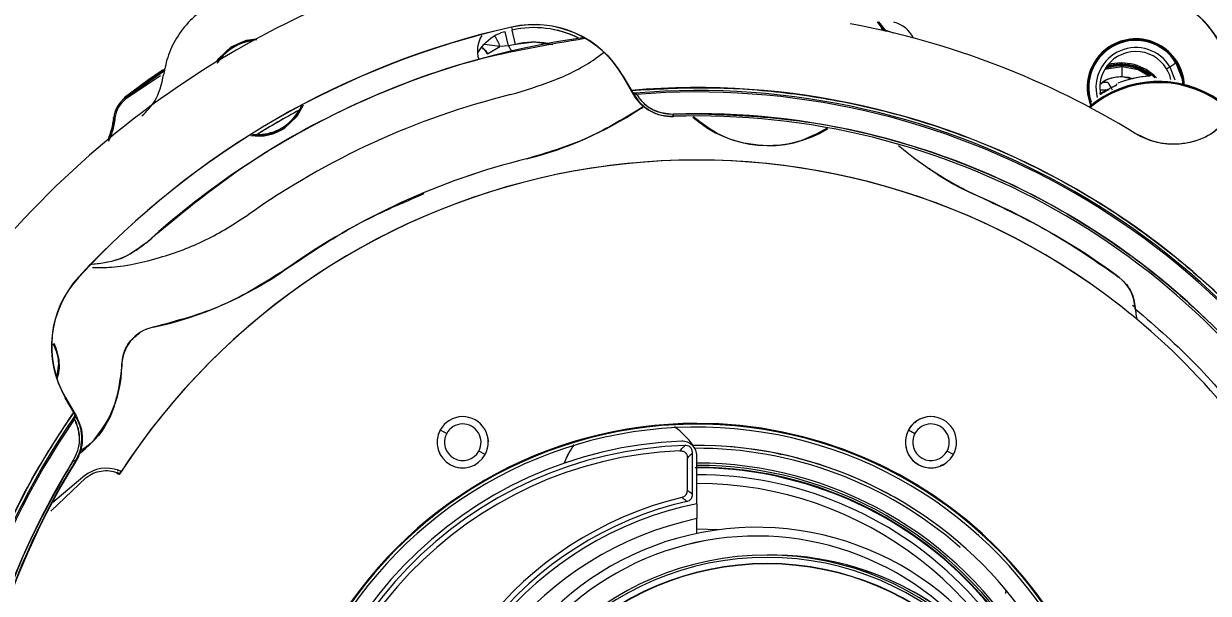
# Model space of a CAD drawing. Header units: millimetres. Extents: x 169 to 14583, y -399 to 10804.
# Drawn here: x 8105.3 to 8186.2, y 5387.9 to 5426.8 of the extents above; entities that cross this region are included whole.
import ezdxf

# ---------------------------------------------------------------- set-up
doc = ezdxf.new("R2010")
doc.units = ezdxf.units.MM
doc.header["$LTSCALE"] = 35
doc.layers.add('1', color=70, linetype='Continuous')
doc.styles.add('SLDTEXTSTYLE2', font='TXT', dxfattribs={"width": 0.7})
doc.dimstyles.new('SLDDIMSTYLE5', dxfattribs={"dimtxt": 105.988363, "dimasz": 26.25, "dimexe": 0, "dimexo": 0.0625, "dimgap": 26.497091, "dimtad": 1, "dimdec": 0, "dimrnd": 1e-09, "dimzin": 12, "dimdsep": 46, "dimtxsty": 'SLDTEXTSTYLE2', "dimsah": 1, "dimcen": 0.09, "dimadec": 0, "dimazin": 3, "dimtfac": 1, "dimtdec": 3, "dimtofl": 0, "dimtmove": 0, "dimatfit": 3, "dimfxl": 0, "dimfrac": 2, "dimtolj": 1, "dimtzin": 12, "dimarcsym": 0})

# ---------------------------------------------------------------- blocks, each defined once
blk = doc.blocks.new('_D_39')
at = {"layer": '1'}
for p, q in [((10336.279, 5511.018), (11734.619, 5511.018)), ((11699.619, 5511.018), (11699.619, 5088.118)), ((8051.635, 5088.118), (11734.619, 5088.118)), ((11699.619, 5088.118), (11699.619, 4698.415))]:
    blk.add_line(p, q, dxfattribs=at)
for points in [[(11699.619, 5511.018), (11694.369, 5484.768), (11704.869, 5484.768)], [(11699.619, 5088.118), (11704.869, 5114.368), (11694.369, 5114.368)]]:
    blk.add_solid(points, dxfattribs=at)
at = {"layer": '1', "insert": (11580.246, 4698.415), "char_height": 92.6042, "attachment_point": 1, "rotation": 90, "style": 'SLDTEXTSTYLE2'}
blk.add_mtext('423', dxfattribs=at)

msp = doc.modelspace()

# ---------------------------------------------------------------- linework, layer by layer
at = {"color": 7, "linetype": 'Continuous', "lineweight": 18}
for p, q in [((8163.608, 5426.975), (8164.047, 5426.345)), ((8164.232, 5426.305), (8163.72, 5426.955)), ((8138.176, 5426.287), (8137.855, 5426.208)), ((8138.405, 5425.314), (8138.176, 5426.287)), ((8138.617, 5426.609), (8138.619, 5426.597)), ((8138.619, 5426.597), (8138.662, 5426.41)), ((8138.884, 5425.424), (8138.664, 5426.399)), ((8164.19, 5426.403), (8164.687, 5426.208)), ((8119.471, 5425.211), (8119.445, 5425.249)), ((8137.816, 5425.27), (8136.773, 5425.414)), ((8137.816, 5425.27), (8136.773, 5425.414)), ((8136.978, 5424.786), (8137.816, 5425.27)), ((8138.405, 5425.314), (8137.816, 5425.27)), ((8138.405, 5425.314), (8137.816, 5425.27)), ((8138.884, 5425.424), (8138.405, 5425.314)), ((8138.405, 5425.314), (8138.605, 5424.967)), ((8140.159, 5425.566), (8138.884, 5425.424)), ((8141.433, 5425.401), (8140.159, 5425.566)), ((8179.471, 5425.211), (8179.445, 5425.249)), ((8136.969, 5424.774), (8136.978, 5424.786)), ((8183.378, 5423.759), (8183.605, 5423.897)), ((8183.605, 5423.897), (8184.022, 5424.151)), ((8183.605, 5423.897), (8183.954, 5422.993)), ((8184.054, 5424.17), (8184.076, 5424.184)), ((8114.619, 5423.264), (8112.232, 5421.673)), ((8146.212, 5423.273), (8146.176, 5423.253)), ((8146.223, 5423.28), (8146.212, 5423.273)), ((8146.212, 5423.273), (8146.961, 5421.976)), ((8146.962, 5421.975), (8146.212, 5423.273)), ((8146.223, 5423.28), (8146.803, 5422.275)), ((8178.834, 5422.736), (8179, 5422.847)), ((8179, 5422.847), (8179.372, 5422.842)), ((8180.337, 5423.225), (8181.057, 5423.064)), ((8146.987, 5421.991), (8146.9, 5422.141)), ((8146.961, 5421.976), (8146.987, 5421.991)), ((8146.987, 5421.991), (8147.101, 5422.057)), ((8146.987, 5421.991), (8146.988, 5421.989)), ((8147.062, 5422.096), (8147.101, 5422.057)), ((8147.101, 5422.057), (8147.062, 5422.096)), ((8147.158, 5422.003), (8147.101, 5422.057)), ((8178.826, 5422.311), (8179.314, 5422.311)), ((8112.181, 5421.741), (8112.144, 5421.789)), ((8112.181, 5421.741), (8112.232, 5421.673)), ((8147.599, 5421.147), (8147.36, 5421.005)), ((8147.599, 5421.147), (8147.36, 5421.005)), ((8147.36, 5421.005), (8147.609, 5421.115)), ((8111.369, 5420.409), (8111.429, 5420.403)), ((8111.429, 5420.403), (8111.513, 5420.394)), ((8149.651, 5420.66), (8151.279, 5420.687)), ((8149.656, 5420.506), (8149.651, 5420.66)), ((8149.651, 5420.66), (8149.656, 5420.506)), ((8123.112, 5419.709), (8123.087, 5419.748)), ((8120.858, 5419.231), (8121.356, 5419.204)), ((8120.937, 5419.277), (8121.355, 5419.23)), ((8121.356, 5419.204), (8121.355, 5419.23)), ((8109.033, 5409.529), (8109.043, 5409.52)), ((8109.073, 5409.492), (8109.043, 5409.52)), ((8181.05, 5407.59), (8181.228, 5407.46)), ((8181.228, 5407.46), (8181.219, 5407.565)), ((8181.24, 5407.352), (8181.239, 5407.355)), ((8108.113, 5401.277), (8108.124, 5401.283)), ((8108.694, 5400.272), (8108.113, 5401.277)), ((8108.16, 5401.304), (8108.124, 5401.283)), ((8108.873, 5399.986), (8108.124, 5401.283)), ((8108.124, 5401.283), (8108.874, 5399.985)), ((8108.761, 5400.121), (8108.847, 5399.971)), ((8108.848, 5399.969), (8108.761, 5400.121)), ((8108.847, 5399.971), (8108.873, 5399.986)), ((8108.733, 5399.905), (8108.719, 5399.959)), ((8108.733, 5399.905), (8108.719, 5399.959)), ((8108.847, 5399.971), (8108.733, 5399.905)), ((8108.733, 5399.905), (8108.847, 5399.971)), ((8108.733, 5399.905), (8108.752, 5399.829)), ((8166.177, 5399.569), (8166.36, 5399.738)), ((8166.368, 5399.725), (8166.368, 5399.725)), ((8133.792, 5399.155), (8133.608, 5398.753)), ((8133.743, 5399.07), (8134.182, 5398.83)), ((8136.983, 5398.54), (8137.043, 5398.272)), ((8165.743, 5399.07), (8166.182, 5398.83)), ((8133.529, 5398.189), (8133.529, 5398.189)), ((8133.62, 5397.673), (8133.763, 5397.356)), ((8136.814, 5397.392), (8136.376, 5397.631)), ((8148.048, 5398.109), (8148.046, 5398.129)), ((8168.814, 5397.392), (8168.376, 5397.631)), ((8108.799, 5396.917), (8108.668, 5396.999)), ((8133.763, 5397.356), (8133.817, 5397.269)), ((8150.632, 5394.951), (8150.632, 5397.147)), ((8150.979, 5394.677), (8150.979, 5397.506)), ((8151.279, 5394.033), (8151.279, 5397.299)), ((8156.578, 5397.502), (8156.557, 5397.506)), ((8156.704, 5397.477), (8156.728, 5397.472)), ((8156.881, 5397.441), (8156.829, 5397.452)), ((8109.445, 5395.954), (8107.264, 5394.104)), ((8111.663, 5396.079), (8111.691, 5396.158)), ((8111.689, 5396.26), (8111.75, 5396.313)), ((8111.811, 5396.039), (8111.806, 5396.031)), ((8111.843, 5396.088), (8111.908, 5396.188)), ((8111.908, 5396.188), (8111.957, 5396.263)), ((8134.952, 5396.511), (8135.298, 5396.481)), ((8168.197, 5396.723), (8167.9, 5396.615)), ((8107.127, 5393.53), (8109.546, 5395.822)), ((8164.452, 5394.657), (8164.43, 5394.669)), ((8164.457, 5394.654), (8164.512, 5394.624)), ((8164.472, 5394.647), (8164.583, 5394.585)), ((8164.512, 5394.624), (8164.531, 5394.613)), ((8151.279, 5391.999), (8151.279, 5393.011)), ((8152.746, 5392.248), (8151.279, 5392.298)), ((8169.246, 5391.072), (8169.272, 5391.049)), ((8169.276, 5391.046), (8169.272, 5391.049)), ((8172.351, 5387.941), (8172.354, 5387.941)), ((8172.431, 5388.092), (8172.354, 5387.941)), ((8172.354, 5387.941), (8172.399, 5387.918))]:
    msp.add_line(p, q, dxfattribs=at)
at = {"color": 7, "linetype": 'Continuous', "lineweight": 18, "flags": 128}
for points in [[(8118.456, 5424.232), (8118.608, 5424.455), (8119.445, 5425.249)], [(8119.471, 5425.211), (8118.698, 5424.497), (8118.546, 5424.286)], [(8119.445, 5425.249), (8120.503, 5425.71), (8121.172, 5425.8)], [(8112.144, 5421.789), (8113.809, 5423.018), (8114.807, 5423.716)], [(8114.895, 5423.703), (8113.844, 5422.969), (8112.181, 5421.741)], [(8112.181, 5421.741), (8113.844, 5422.969), (8114.787, 5423.629)], [(8114.873, 5423.585), (8113.894, 5422.9), (8112.232, 5421.673)], [(8179.151, 5423.711), (8179.265, 5423.752), (8180.353, 5423.917)], [(8180.353, 5423.917), (8181.433, 5423.701), (8182.212, 5423.26)], [(8184.022, 5424.151), (8184.428, 5423.112), (8184.466, 5422.882)], [(8123.087, 5419.748), (8123.86, 5420.462), (8124.303, 5421.22)], [(8124.369, 5421.26), (8123.949, 5420.503), (8123.112, 5419.709)]]:
    msp.add_lwpolyline(points, dxfattribs=at)
at = {"color": 7, "linetype": 'Continuous', "lineweight": 18}
for centre, radius, start, end in [((8151.279, 5370.518), 62.948, 97.39839, 142.60161), ((8181.279, 5422.479), 6.5, 8.38445, 113.33741), ((8181.279, 5422.479), 6.483, 7.79449, 112.20551), ((8140.159, 5419.778), 7.003, 30, 102.72071), ((8140.159, 5419.778), 6.99, 30, 102.72071), ((8151.279, 5370.518), 57.284, 58.45819, 79.47029), ((8164.279, 5424.988), 2, 25.72441, 76.57674), ((8151.279, 5370.518), 57.503, 102.72071, 137.27929), ((8151.279, 5370.518), 57.49, 102.72071, 137.27929), ((8151.279, 5370.518), 55.905, 97.86691, 132.19655), ((8138.279, 5424.988), 2, 148.22927, 197.62374), ((8136.165, 5424.876), 1.698, 13.41567, 39.76901), ((8140.159, 5419.778), 6.788, 63.62748, 102.72071), ((8140.159, 5419.778), 6.788, 63.40419, 102.72071), ((8121.279, 5422.479), 3.212, 95.9954, 144.0046), ((8121.279, 5422.479), 3.276, 93.47163, 123.5), ((8151.279, 5370.518), 56.288, 102.72071, 103.22104), ((8140.159, 5419.778), 5.788, 80.62089, 102.72071), ((8181.279, 5422.479), 3.322, 123.5, 202.87382), ((8181.279, 5422.479), 3.276, 123.5, 202.549), ((8181.279, 5422.479), 3.212, 31.35211, 198.02179), ((8181.279, 5422.479), 2.724, 31.35211, 194.34766), ((8181.279, 5422.479), 3.322, 2.36675, 123.5), ((8181.279, 5422.479), 3.276, 31.35211, 123.5), ((8181.279, 5422.479), 2.458, 31.35211, 150), ((8181.279, 5422.479), 2.458, 150, 191.8889), ((8180.279, 5420.747), 3.206, 51.71947, 110.04374), ((8180.279, 5420.747), 3.25, 50.87802, 109.06123), ((8180.279, 5420.747), 3.255, 50.77852, 108.94265), ((8180.279, 5420.747), 3.322, 46.18597, 107.42517), ((8180.279, 5420.747), 3.405, 44.65038, 105.47787), ((8181.279, 5422.479), 2.458, 12.76919, 31.35211), ((8181.279, 5422.479), 3.276, 2.69156, 31.35211), ((8182.824, 5415.571), 7.314, 55.00069, 130.38009), ((8182.824, 5415.571), 7.27, 55.00069, 130.24235), ((8182.825, 5415.571), 7.253, 54.99997, 130.19827), ((8182.825, 5415.571), 7.239, 54.99997, 130.15547), ((8180.279, 5420.747), 2.459, 71.54912, 121.35211), ((8182.825, 5415.571), 7.313, 54.99997, 114.99997), ((8182.825, 5415.571), 7.283, 54.99997, 114.99997), ((8182.824, 5415.571), 7.714, 94.15667, 111.143), ((8182.825, 5415.571), 7.713, 94.16563, 108.59163), ((8151.279, 5370.518), 53.019, 103.88741, 125.34743), ((8151.279, 5370.518), 51.95, 25.15575, 94.94217), ((8146.374, 5423.049), 1.225, 298.66346, 300.07074), ((8151.279, 5370.518), 51.75, 94.67417, 94.75439), ((8151.279, 5370.518), 51.75, 25.51286, 94.67417), ((8151.279, 5370.518), 51.65, 25.66213, 94.57629), ((8182.825, 5415.571), 7.313, 114.99997, 130.38915), ((8182.825, 5415.571), 7.283, 114.99997, 130.295), ((8182.825, 5415.571), 7.6, 119.46244, 121.93022), ((8113.358, 5420.199), 1.94, 127.35404, 173.9722), ((8113.358, 5420.199), 1.854, 127.35404, 173.9722), ((8106.396, 5420.934), 5.06, 336.62482, 353.9722), ((8106.396, 5420.934), 5.146, 338.43471, 353.9722), ((8151.279, 5370.518), 57.266, 118.32406, 121.7183), ((8151.279, 5370.518), 57.266, 118.32406, 121.65451), ((8121.279, 5422.479), 3.212, 271.35211, 329.79824), ((8133.764, 5441.386), 24.5, 283.88253, 303.7079), ((8133.764, 5441.386), 24.5, 283.88252, 303.7079), ((8151.279, 5370.518), 50.169, 29.39678, 91.85907), ((8151.279, 5370.518), 50.015, 29.39628, 91.85969), ((8154.394, 5420.66), 4.741, 181.85321, 182.21558), ((8163.43, 5420.939), 13.782, 181.79742, 181.92206), ((8156.159, 5426.305), 7.8, 228.61058, 301.38944), ((8156.159, 5426.305), 7.8, 228.6106, 301.38933), ((8121.279, 5422.479), 3.322, 261.53213, 303.5), ((8121.279, 5422.479), 3.276, 271.35211, 303.5), ((8180.834, 5437.267), 24.5, 229.95706, 246.11742), ((8180.834, 5437.267), 24.5, 229.95713, 246.11742), ((8151.279, 5370.518), 47, 53.64786, 147.00183), ((8151.279, 5370.518), 47, 53.64786, 146.78639), ((8151.279, 5370.518), 48.5, 103.88253, 125.35278), ((8151.279, 5370.518), 48.5, 103.88252, 125.35277), ((8151.279, 5370.518), 48.5, 53.48919, 66.11742), ((8151.279, 5370.518), 48.5, 53.48918, 66.11742), ((8109.04, 5430.057), 24.5, 281.96107, 305.35278), ((8109.04, 5430.057), 24.5, 281.96106, 305.35277), ((8114.178, 5404.778), 7.003, 137.27929, 210), ((8114.178, 5404.778), 6.99, 137.27929, 210), ((8178.528, 5407.329), 2.7, 5.00687, 53.48919), ((8178.528, 5407.329), 2.7, 5.00687, 49.37633), ((8151.279, 5370.518), 47, 50.22843, 53.64786), ((8151.279, 5370.518), 47, 50.22842, 53.64786), ((8190.483, 5408.377), 9.3, 185.00723, 190.74964), ((8190.483, 5408.377), 9.3, 185.00722, 190.74963), ((8151.279, 5370.518), 47, 37.77152, 50.22843), ((8151.279, 5370.518), 47, 37.77151, 50.22842), ((8114.677, 5403.448), 2.7, 101.96107, 179.72194), ((8114.677, 5403.448), 2.7, 101.96106, 179.72193), ((8104.177, 5403.499), 3.5, 345.69299, 24.99997), ((8104.177, 5403.499), 7.8, 309.72883, 359.72194), ((8104.177, 5403.499), 7.8, 309.7283, 359.72193), ((8151.279, 5370.518), 51.95, 145.05783, 214.94217), ((8151.279, 5370.518), 51.75, 145.24561, 145.32583), ((8108.235, 5401.035), 1.229, 299.92952, 301.33149), ((8135.279, 5398.231), 1.75, 331.35211, 151.35211), ((8167.279, 5398.231), 1.75, 331.35211, 151.35211), ((8167.279, 5398.231), 1.75, 81.24194, 150.00002), ((8151.279, 5370.518), 51.75, 145.32583, 214.67417), ((8151.279, 5370.518), 51.65, 145.4237, 214.57629), ((8151.279, 5370.518), 29, 90.00002, 270.00002), ((8151.279, 5370.518), 28.95, 26.31864, 151.35211), ((8151.279, 5370.518), 28.75, 26.28519, 151.35211), ((8135.279, 5398.231), 1.25, 331.35211, 151.35211), ((8146.937, 5395.138), 5, 35.14988, 55.81793), ((8146.938, 5395.138), 5, 35.14987, 55.81792), ((8151.279, 5370.518), 29, 270.00002, 90.00002), ((8167.279, 5398.231), 1.25, 331.35211, 151.35211), ((8135.279, 5398.231), 1.75, 151.35211, 331.35211), ((8135.279, 5398.231), 1.25, 151.35211, 331.35211), ((8167.279, 5398.231), 1.75, 150.00002, 281.3419), ((8167.279, 5398.231), 1.75, 151.35211, 331.35211), ((8167.279, 5398.231), 1.25, 151.35211, 331.35211), ((8151.279, 5370.518), 27.8, 92.1384, 267.8616), ((8151.279, 5370.518), 27.5, 91.6979, 180), ((8151.279, 5370.518), 27.154, 92.46514, 180), ((8146.937, 5395.138), 5, 144.18193, 160.57069), ((8146.938, 5395.138), 5, 144.18175, 160.57053), ((8150.279, 5397.299), 1, 0, 92.1384), ((8151.279, 5370.518), 27.5, 349.47285, 90.52692), ((8151.279, 5370.518), 27.5, 349.47284, 90.52691), ((8151.279, 5370.518), 27.3, 48.84217, 90.30388), ((8151.279, 5370.518), 27.5, 61.36621, 86.47424), ((8151.279, 5370.518), 50.169, 148.14093, 211.85907), ((8151.279, 5370.518), 50.015, 148.14031, 211.85969), ((8151.279, 5370.518), 49.985, 148.14042, 211.85958), ((8151.279, 5370.518), 26.289, 331.35211, 90), ((8110.926, 5394.025), 2.432, 70.21626, 127.51947), ((8151.279, 5370.518), 25.96, 0, 90.26987), ((8151.279, 5370.518), 26.134, 331.35211, 90), ((8151.279, 5370.518), 26, 331.35211, 90), ((8151.279, 5370.518), 25.494, 0, 90.00021), ((8151.279, 5370.518), 24.9, 14.38253, 90), ((8156.079, 5370.518), 24.646, 103.67838, 180), ((8156.079, 5370.518), 24.3, 103.0503, 180), ((8156.079, 5370.518), 24, 101.53696, 258.46304), ((8156.079, 5370.518), 23, 102.04593, 257.95407), ((8155.357, 5372.42), 20, 25.15132, 176.35208), ((8155.357, 5372.42), 20, 25.1504, 176.35208), ((8155.357, 5372.42), 19.4, 41.34132, 176.35208), ((8155.357, 5372.42), 19.4, 41.34053, 176.35208), ((8156.079, 5370.518), 20, 0, 180), ((8156.079, 5370.518), 19.845, 0, 180), ((8156.379, 5370.518), 20, 28.64789, 90.86035), ((8156.379, 5370.518), 20, 0, 90.42972), ((8156.079, 5370.518), 19.42, 0, 180), ((8156.079, 5370.518), 19.4, 0, 180)]:
    msp.add_arc(centre, radius, start, end, dxfattribs=at)
for centre, major_axis, ratio, start_param, end_param in [((8180.372, 5421.309), (-2.296, 4.129), 0.029689, 1.174088, 1.308128), ((8187.629, 5417.415), (9.613, 3.69), 0.866113, 2.102308, 2.122251), ((8147.166, 5420.317), (9.57, 0.79), 0.18555, 1.566431, 1.573977), ((8149.623, 5424.37), (3.511, -0.089), 0.948352, 3.935583, 3.958337), ((8105.323, 5398.864), (2.361, 2.739), 0.953077, 5.675949, 5.698217)]:
    msp.add_ellipse(centre, major_axis=major_axis, ratio=ratio, start_param=start_param, end_param=end_param, dxfattribs=at)
for points, knots in [([(8123.744, 5428.494), (8123.305, 5428.643), (8122.401, 5428.949), (8120.928, 5429.024), (8119.426, 5428.774), (8117.998, 5428.162), (8116.753, 5427.231), (8115.786, 5426.055), (8115.115, 5424.742), (8114.928, 5423.807), (8114.837, 5423.352)], [0, 0, 0, 0, 0.117078, 0.240832, 0.369213, 0.499995, 0.630767, 0.759174, 0.882926, 1, 1, 1, 1]), ([(8164.047, 5426.345), (8164.027, 5426.37), (8163.883, 5426.557), (8163.784, 5426.773), (8163.698, 5426.959)], [0, 0, 0, 0, 0.136359, 1, 1, 1, 1]), ([(8164.064, 5426.341), (8164.043, 5426.369), (8163.897, 5426.556), (8163.798, 5426.772), (8163.713, 5426.957)], [0, 0, 0, 0, 0.1482736, 1, 1, 1, 1]), ([(8136.319, 5424.837), (8136.372, 5424.928), (8136.697, 5425.485), (8137.262, 5425.976), (8137.808, 5426.184), (8137.851, 5426.2)], [0, 0, 0, 0, 0.153137, 0.933949, 1, 1, 1, 1]), ([(8113.611, 5411.842), (8115.829, 5413.691), (8120.265, 5417.389), (8127.905, 5421.521), (8135.722, 5424.513), (8141.102, 5425.417), (8143.635, 5425.842)], [0, 0, 0, 0, 0.257098, 0.514197, 0.771295, 1, 1, 1, 1]), ([(8121.202, 5425.728), (8120.922, 5425.701), (8120.362, 5425.646), (8119.588, 5425.292), (8118.929, 5424.79), (8118.629, 5424.341), (8118.486, 5424.126)], [0, 0, 0, 0, 0.255168, 0.510337, 0.765505, 1, 1, 1, 1]), ([(8136.969, 5424.774), (8136.883, 5424.916), (8136.783, 5425.079), (8136.622, 5425.174), (8136.601, 5425.186)], [0, 0, 0, 0, 0.866872, 1, 1, 1, 1]), ([(8136.978, 5424.786), (8136.893, 5424.926), (8136.797, 5425.084), (8136.644, 5425.177), (8136.627, 5425.188)], [0, 0, 0, 0, 0.885211, 1, 1, 1, 1]), ([(8136.628, 5425.188), (8136.638, 5425.183), (8136.792, 5425.092), (8136.888, 5424.934), (8136.978, 5424.786)], [0, 0, 0, 0, 0.065332, 1, 1, 1, 1]), ([(8138.553, 5421.987), (8139.528, 5422.281), (8141.477, 5422.868), (8143.606, 5423.894), (8144.666, 5424.682), (8144.909, 5424.862)], [0, 0, 0, 0, 0.435328, 0.870658, 1, 1, 1, 1]), ([(8178.464, 5424.104), (8178.337, 5423.842), (8178.084, 5423.316), (8178.006, 5422.444), (8178.049, 5421.811), (8178.185, 5421.513), (8178.2, 5421.479)], [0, 0, 0, 0, 0.319383, 0.638765, 0.958148, 1, 1, 1, 1]), ([(8180.337, 5423.225), (8180.339, 5423.325), (8180.344, 5423.527), (8180.349, 5423.74), (8180.353, 5423.885), (8180.353, 5423.906), (8180.353, 5423.917)], [0, 0, 0, 0, 0.249999, 0.500002, 0.75, 1, 1, 1, 1]), ([(8184.51, 5422.64), (8184.489, 5422.89), (8184.443, 5423.43), (8184.19, 5423.911), (8184.054, 5424.17)], [0, 0, 0, 0, 0.461573, 1, 1, 1, 1]), ([(8113.356, 5420.542), (8113.671, 5420.852), (8114.453, 5421.622), (8114.694, 5422.705), (8114.837, 5423.352)], [0, 0, 0, 0, 0.402556, 1, 1, 1, 1]), ([(8178.88, 5422.738), (8179.043, 5422.859), (8179.469, 5423.175), (8180.006, 5423.206), (8180.337, 5423.225)], [0, 0, 0, 0, 0.382047, 1, 1, 1, 1]), ([(8146.803, 5422.275), (8148.487, 5422.373), (8151.884, 5422.57), (8157.032, 5422.23), (8163.102, 5421.255), (8169.974, 5419.213), (8176.503, 5416.104), (8181.817, 5412.661), (8186.022, 5409.265), (8189.81, 5405.499), (8193.133, 5401.428), (8196.009, 5397.145), (8197.542, 5394.106), (8198.301, 5392.601)], [0, 0, 0, 0, 0.079931, 0.161332, 0.244109, 0.371238, 0.499928, 0.585746, 0.671106, 0.755891, 0.838661, 0.920066, 1, 1, 1, 1]), ([(8146.9, 5422.141), (8146.881, 5422.163), (8146.847, 5422.201), (8146.816, 5422.253), (8146.803, 5422.275)], [0, 0, 0, 0, 0.572336, 1, 1, 1, 1]), ([(8146.803, 5422.275), (8146.818, 5422.25), (8146.849, 5422.198), (8146.883, 5422.16), (8146.9, 5422.141)], [0, 0, 0, 0, 0.486351, 1, 1, 1, 1]), ([(8146.989, 5422.09), (8146.978, 5422.092), (8146.956, 5422.095), (8146.923, 5422.12), (8146.904, 5422.138), (8146.9, 5422.141)], [0, 0, 0, 0, 0.447054, 0.892314, 1, 1, 1, 1]), ([(8146.989, 5422.09), (8146.977, 5422.092), (8146.951, 5422.096), (8146.917, 5422.126), (8146.9, 5422.141)], [0, 0, 0, 0, 0.498468, 1, 1, 1, 1]), ([(8149.657, 5420.476), (8149.643, 5420.476), (8149.379, 5420.469), (8148.837, 5420.527), (8148.212, 5420.77), (8147.823, 5421.022), (8147.609, 5421.192), (8147.309, 5421.461), (8147.111, 5421.754), (8146.962, 5421.975)], [0, 0, 0, 0, 0.012462, 0.24548, 0.500021, 0.627306, 0.673965, 0.754082, 1, 1, 1, 1]), ([(8149.657, 5420.476), (8149.385, 5420.489), (8148.843, 5420.516), (8148.088, 5420.83), (8147.424, 5421.306), (8147.116, 5421.751), (8146.962, 5421.975)], [0, 0, 0, 0, 0.251533, 0.50034, 0.748999, 1, 1, 1, 1]), ([(8146.988, 5421.989), (8147.14, 5421.768), (8147.443, 5421.326), (8148.102, 5420.856), (8148.851, 5420.543), (8149.387, 5420.518), (8149.656, 5420.506)], [0, 0, 0, 0, 0.250002, 0.499516, 0.749239, 1, 1, 1, 1]), ([(8147.158, 5422.003), (8147.303, 5421.802), (8147.594, 5421.401), (8148.211, 5420.975), (8148.906, 5420.692), (8149.403, 5420.671), (8149.651, 5420.66)], [0, 0, 0, 0, 0.249874, 0.499633, 0.749513, 1, 1, 1, 1]), ([(8147.158, 5422.003), (8147.323, 5421.781), (8147.654, 5421.337), (8148.501, 5420.781), (8149.215, 5420.706), (8149.651, 5420.66)], [0, 0, 0, 0, 0.280522, 0.560993, 1, 1, 1, 1]), ([(8178.879, 5422.031), (8178.913, 5422.056), (8179.033, 5422.143), (8179.278, 5422.263), (8179.453, 5422.35)], [0, 0, 0, 0, 0.284879, 1, 1, 1, 1]), ([(8179.612, 5422.462), (8179.53, 5422.422), (8179.367, 5422.343), (8179.18, 5422.24), (8179.087, 5422.188)], [0, 0, 0, 0, 0.501084, 1, 1, 1, 1]), ([(8179.975, 5422.635), (8179.968, 5422.63), (8179.955, 5422.622), (8179.878, 5422.586), (8179.766, 5422.535), (8179.663, 5422.487), (8179.612, 5422.462)], [0, 0, 0, 0, 0.257705, 0.503289, 0.751378, 1, 1, 1, 1]), ([(8124.226, 5421.171), (8124.191, 5421.076), (8124.059, 5420.716), (8123.628, 5420.193), (8122.974, 5419.664), (8122.194, 5419.314), (8121.635, 5419.258), (8121.355, 5419.23)], [0, 0, 0, 0, 0.083526, 0.312644, 0.541763, 0.770881, 1, 1, 1, 1]), ([(8111.513, 5420.394), (8111.467, 5420.079), (8111.385, 5419.523), (8111.156, 5419.011), (8111.056, 5418.788)], [0, 0, 0, 0, 0.5656399, 1, 1, 1, 1]), ([(8160.191, 5419.691), (8159.515, 5419.329), (8158.053, 5418.548), (8155.468, 5418.407), (8152.947, 5418.995), (8151.643, 5420.018), (8151.04, 5420.491)], [0, 0, 0, 0, 0.231298, 0.5, 0.768703, 1, 1, 1, 1]), ([(8187.687, 5420.38), (8187.283, 5419.986), (8186.475, 5419.197), (8184.851, 5418.606), (8183.15, 5418.554), (8181.937, 5418.935), (8181.349, 5419.277), (8181.245, 5419.338)], [0, 0, 0, 0, 0.2371709, 0.4743409, 0.7115329, 0.948761, 1, 1, 1, 1]), ([(8187.687, 5420.38), (8187.201, 5419.922), (8186.227, 5419.004), (8184.381, 5418.531), (8182.654, 5418.641), (8181.715, 5419.106), (8181.245, 5419.338)], [0, 0, 0, 0, 0.279849, 0.559428, 0.779603, 1, 1, 1, 1]), ([(8170.915, 5414.865), (8169.612, 5415.446), (8168.287, 5416.037), (8167.17, 5416.936), (8167.152, 5416.95)], [0, 0, 0, 0, 0.983921, 1, 1, 1, 1]), ([(8123.217, 5410.076), (8124.899, 5411.201), (8127.893, 5413.202), (8131.204, 5414.612), (8132.654, 5415.229)], [0, 0, 0, 0, 0.561928, 1, 1, 1, 1]), ([(8109.979, 5410.166), (8110.409, 5410.169), (8111.961, 5410.18), (8114.587, 5410.794), (8117.764, 5411.944), (8119.658, 5413.157), (8120.605, 5413.763)], [0, 0, 0, 0, 0.113226, 0.408819, 0.704411, 1, 1, 1, 1]), ([(8109.779, 5410.381), (8110.596, 5410.478), (8112.057, 5410.653), (8113.217, 5411.543), (8113.729, 5411.935)], [0, 0, 0, 0, 0.55967, 1, 1, 1, 1]), ([(8180.276, 5409.369), (8180.373, 5409.287), (8180.614, 5409.081), (8180.899, 5408.656), (8181.134, 5408.131), (8181.19, 5407.754), (8181.219, 5407.565)], [0, 0, 0, 0, 0.181177, 0.454118, 0.727059, 1, 1, 1, 1]), ([(8181.239, 5407.355), (8181.239, 5407.361), (8181.237, 5407.373), (8181.231, 5407.431), (8181.228, 5407.46)], [0, 0, 0, 0, 0.490536, 1, 1, 1, 1]), ([(8111.977, 5403.461), (8112.01, 5403.765), (8112.075, 5404.373), (8112.521, 5405.172), (8112.981, 5405.524), (8113.199, 5405.691)], [0, 0, 0, 0, 0.34533, 0.69066, 1, 1, 1, 1]), ([(8107.564, 5402.635), (8107.568, 5402.644), (8107.766, 5403.064), (8107.735, 5403.937), (8107.428, 5404.656), (8107.299, 5404.96)], [0, 0, 0, 0, 0.011821, 0.583712, 1, 1, 1, 1]), ([(8107.411, 5404.651), (8107.447, 5404.574), (8107.618, 5404.203), (8107.682, 5403.521), (8107.571, 5402.958), (8107.522, 5402.712)], [0, 0, 0, 0, 0.129498, 0.618784, 1, 1, 1, 1]), ([(8107.482, 5404.489), (8107.485, 5404.483), (8107.698, 5404.08), (8107.737, 5403.5), (8107.579, 5403.021), (8107.561, 5402.968)], [0, 0, 0, 0, 0.013477, 0.890483, 1, 1, 1, 1]), ([(8111.977, 5403.461), (8111.858, 5402.502), (8111.621, 5400.585), (8110.436, 5398.504), (8109.365, 5397.782), (8109.097, 5397.602)], [0, 0, 0, 0, 0.4285897, 0.8571793, 1, 1, 1, 1]), ([(8108.694, 5340.764), (8107.766, 5342.174), (8105.894, 5345.022), (8103.613, 5349.656), (8101.421, 5355.41), (8099.754, 5362.393), (8099.186, 5369.613), (8099.518, 5375.946), (8100.363, 5381.293), (8101.739, 5386.462), (8103.613, 5391.379), (8105.893, 5396.014), (8107.766, 5398.861), (8108.694, 5400.272)], [0, 0, 0, 0, 0.079921, 0.161317, 0.244092, 0.371227, 0.499927, 0.585753, 0.671119, 0.755908, 0.838676, 0.920075, 1, 1, 1, 1]), ([(8108.694, 5400.272), (8108.707, 5400.248), (8108.734, 5400.198), (8108.754, 5400.148), (8108.76, 5400.124), (8108.761, 5400.121)], [0, 0, 0, 0, 0.470387, 0.939907, 1, 1, 1, 1]), ([(8108.694, 5400.272), (8108.708, 5400.246), (8108.737, 5400.194), (8108.753, 5400.145), (8108.761, 5400.121)], [0, 0, 0, 0, 0.496456, 1, 1, 1, 1]), ([(8108.719, 5399.959), (8108.727, 5399.97), (8108.741, 5399.99), (8108.755, 5400.01), (8108.761, 5400.018)], [0, 0, 0, 0, 0.56, 1, 1, 1, 1]), ([(8108.761, 5400.121), (8108.766, 5400.096), (8108.774, 5400.051), (8108.765, 5400.028), (8108.761, 5400.018)], [0, 0, 0, 0, 0.57366, 1, 1, 1, 1]), ([(8108.761, 5400.018), (8108.765, 5400.028), (8108.775, 5400.052), (8108.766, 5400.096), (8108.761, 5400.121)], [0, 0, 0, 0, 0.423995, 1, 1, 1, 1]), ([(8108.874, 5399.985), (8108.993, 5399.739), (8109.153, 5399.407), (8109.26, 5398.87), (8109.298, 5398.329), (8109.206, 5397.749), (8109.033, 5397.284), (8108.916, 5397.056), (8108.851, 5396.945), (8108.833, 5396.915), (8108.827, 5396.906), (8108.825, 5396.903), (8108.824, 5396.902)], [0, 0, 0, 0, 0.251274, 0.339924, 0.506829, 0.752218, 0.877437, 0.966349, 0.989941, 0.996651, 0.998745, 1, 1, 1, 1]), ([(8108.874, 5399.985), (8108.991, 5399.739), (8109.223, 5399.25), (8109.302, 5398.437), (8109.197, 5397.626), (8108.949, 5397.144), (8108.824, 5396.902)], [0, 0, 0, 0, 0.2510926, 0.4997804, 0.7485625, 1, 1, 1, 1]), ([(8108.668, 5396.999), (8108.782, 5397.218), (8109.012, 5397.657), (8109.116, 5398.401), (8109.056, 5399.15), (8108.853, 5399.604), (8108.752, 5399.829)], [0, 0, 0, 0, 0.249003, 0.499734, 0.75061, 1, 1, 1, 1]), ([(8108.668, 5396.999), (8108.792, 5397.245), (8109.042, 5397.74), (8109.158, 5398.747), (8108.905, 5399.42), (8108.752, 5399.829)], [0, 0, 0, 0, 0.279983, 0.56125, 1, 1, 1, 1]), ([(8108.848, 5399.969), (8108.964, 5399.726), (8109.193, 5399.242), (8109.272, 5398.437), (8109.168, 5397.634), (8108.922, 5397.157), (8108.799, 5396.918)], [0, 0, 0, 0, 0.2511101, 0.4997847, 0.7485513, 1, 1, 1, 1]), ([(8108.799, 5396.918), (8108.922, 5397.156), (8109.169, 5397.631), (8109.273, 5398.435), (8109.196, 5399.243), (8108.964, 5399.727), (8108.848, 5399.969)], [0, 0, 0, 0, 0.250051, 0.499579, 0.749289, 1, 1, 1, 1]), ([(8150.111, 5397.646), (8150.176, 5397.714), (8150.294, 5397.834), (8150.412, 5397.953), (8150.464, 5398.006)], [0, 0, 0, 0, 0.559676, 1, 1, 1, 1]), ([(8150.111, 5397.646), (8150.189, 5397.645), (8150.345, 5397.641), (8150.537, 5397.515), (8150.622, 5397.329), (8150.629, 5397.207), (8150.632, 5397.147)], [0, 0, 0, 0, 0.280747, 0.559867, 0.780019, 1, 1, 1, 1]), ([(8150.979, 5397.506), (8150.974, 5397.583), (8150.964, 5397.737), (8150.832, 5397.921), (8150.645, 5398.001), (8150.524, 5398.004), (8150.464, 5398.006)], [0, 0, 0, 0, 0.27957, 0.558037, 0.779159, 1, 1, 1, 1]), ([(8150.632, 5397.147), (8150.697, 5397.214), (8150.812, 5397.334), (8150.928, 5397.453), (8150.979, 5397.506)], [0, 0, 0, 0, 0.559648, 1, 1, 1, 1]), ([(8156.866, 5397.444), (8156.878, 5397.442), (8156.903, 5397.437), (8157.001, 5397.416), (8157.051, 5397.405)], [0, 0, 0, 0, 0.495527, 1, 1, 1, 1]), ([(8111.811, 5396.039), (8111.783, 5396.045), (8111.733, 5396.056), (8111.685, 5396.072), (8111.663, 5396.079)], [0, 0, 0, 0, 0.559963, 1, 1, 1, 1]), ([(8111.691, 5396.158), (8111.722, 5396.147), (8111.778, 5396.129), (8111.835, 5396.119), (8111.86, 5396.115)], [0, 0, 0, 0, 0.559954, 1, 1, 1, 1]), ([(8111.75, 5396.313), (8111.787, 5396.301), (8111.855, 5396.279), (8111.925, 5396.268), (8111.957, 5396.263)], [0, 0, 0, 0, 0.554837, 1, 1, 1, 1]), ([(8111.86, 5396.115), (8111.847, 5396.093), (8111.819, 5396.051), (8111.814, 5396.043), (8111.811, 5396.039)], [0, 0, 0, 0, 0.499163, 1, 1, 1, 1]), ([(8150.25, 5394.465), (8150.311, 5394.485), (8150.431, 5394.523), (8150.56, 5394.651), (8150.624, 5394.802), (8150.629, 5394.901), (8150.632, 5394.951)], [0, 0, 0, 0, 0.281231, 0.55818, 0.777501, 1, 1, 1, 1]), ([(8150.592, 5394.19), (8150.528, 5394.242), (8150.414, 5394.334), (8150.301, 5394.425), (8150.25, 5394.465)], [0, 0, 0, 0, 0.559711, 1, 1, 1, 1]), ([(8150.592, 5394.19), (8150.653, 5394.209), (8150.774, 5394.247), (8150.905, 5394.374), (8150.97, 5394.527), (8150.976, 5394.627), (8150.979, 5394.677)], [0, 0, 0, 0, 0.281095, 0.558188, 0.777537, 1, 1, 1, 1]), ([(8150.979, 5394.677), (8150.914, 5394.729), (8150.799, 5394.82), (8150.683, 5394.911), (8150.632, 5394.951)], [0, 0, 0, 0, 0.5597343, 1, 1, 1, 1]), ([(8164.306, 5394.736), (8164.295, 5394.742), (8164.273, 5394.754), (8164.184, 5394.801), (8164.14, 5394.825)], [0, 0, 0, 0, 0.495527, 1, 1, 1, 1]), ([(8164.199, 5394.794), (8164.23, 5394.777), (8164.292, 5394.744), (8164.308, 5394.735), (8164.316, 5394.731)], [0, 0, 0, 0, 0.501134, 1, 1, 1, 1]), ([(8151.279, 5394.033), (8151.279, 5394.029), (8151.279, 5394.021), (8151.279, 5393.939), (8151.279, 5393.749), (8151.279, 5393.409), (8151.279, 5393.144), (8151.279, 5393.011)], [0, 0, 0, 0, 0.124967, 0.251179, 0.500412, 0.749751, 1, 1, 1, 1])]:
    msp.add_open_spline(points, degree=3, knots=knots, dxfattribs=at)
for points in [[(8184.054, 5424.17), (8183.89, 5424.399), (8183.562, 5424.856), (8182.869, 5425.353), (8182.083, 5425.666), (8181.24, 5425.765), (8180.399, 5425.647), (8179.621, 5425.315), (8178.939, 5424.801), (8178.623, 5424.337), (8178.464, 5424.104)], [(8112.232, 5421.673), (8112.137, 5421.591), (8111.946, 5421.427), (8111.731, 5421.113), (8111.575, 5420.767), (8111.534, 5420.518), (8111.513, 5420.394)], [(8147.36, 5421.005), (8146.148, 5420.27), (8143.722, 5418.801), (8141.002, 5418.001), (8139.642, 5417.601)], [(8151.279, 5420.687), (8153.49, 5420.602), (8157.912, 5420.433), (8164.429, 5419.074), (8170.717, 5416.93), (8176.665, 5413.958), (8182.173, 5410.235), (8187.128, 5405.809), (8191.511, 5400.798), (8193.829, 5397.028), (8194.988, 5395.144)], [(8170.915, 5414.865), (8172.525, 5414.098), (8175.747, 5412.564), (8178.673, 5410.521), (8180.135, 5409.499)], [(8113.611, 5411.842), (8113.083, 5411.442), (8112.026, 5410.642), (8110.712, 5410.473), (8110.055, 5410.388)], [(8123.217, 5410.076), (8121.803, 5409.178), (8118.974, 5407.384), (8115.737, 5406.521), (8114.118, 5406.09)], [(8181.24, 5407.352), (8182.679, 5406.108), (8185.557, 5403.619), (8187.943, 5400.656), (8189.137, 5399.174)], [(8108.668, 5344.037), (8107.52, 5346.06), (8105.225, 5350.108), (8102.891, 5356.71), (8101.431, 5363.542), (8100.949, 5370.518), (8101.431, 5377.493), (8102.89, 5384.325), (8105.225, 5390.927), (8107.52, 5394.975), (8108.668, 5396.999)], [(8109.546, 5395.822), (8109.704, 5395.926), (8110.02, 5396.135), (8110.573, 5396.284), (8111.144, 5396.311), (8111.509, 5396.209), (8111.691, 5396.158)]]:
    msp.add_open_spline(points, degree=3, dxfattribs=at)

# ---------------------------------------------------------------- dimensions: what is measured, and where the dimension line sits
at = {"layer": '1'}
dim = msp.add_linear_dim(base=(11699.619, 5088.118), p1=(10301.279, 5511.018), p2=(8016.635, 5088.118), angle=90, dimstyle='SLDDIMSTYLE5', dxfattribs=at)
dim.commit()
dim.dimension.update_dxf_attribs({"geometry": '_D_39', "text_midpoint": (11699.619, 4804.652), "dimtype": 160})

doc.saveas('drawing.dxf')
